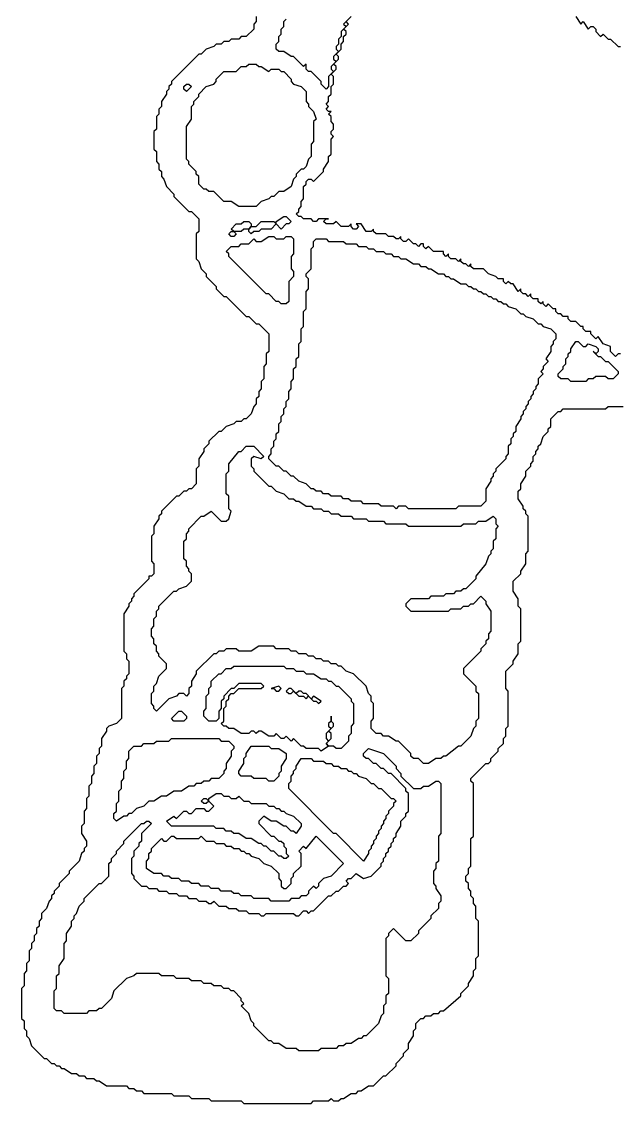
# Model space of a CAD drawing. Header units: millimetres. Extents: x 2 to 58.7, y 4.1 to 84.
# Drawn here: x 2 to 16.51, y 4.42 to 30.67 of the extents above; entities that cross this region are included whole.
import ezdxf

# ---------------------------------------------------------------- set-up
doc = ezdxf.new("R2010")
doc.units = ezdxf.units.MM
doc.layers.add('RAISED_METAL', color=7, linetype='Continuous')

msp = doc.modelspace()

# ---------------------------------------------------------------- linework, layer by layer
at = {"layer": 'RAISED_METAL'}
for points in [[(7.696, 30.788), (7.696, 30.667), (7.636, 30.606), (7.636, 30.485), (7.454, 30.303), (7.333, 30.303), (7.272, 30.242), (7.09, 30.242), (7.03, 30.182), (6.909, 30.182), (6.848, 30.121), (6.727, 30.121), (6.666, 30.061), (6.484, 30), (6.363, 29.879), (6.303, 29.879), (5.636, 29.212), (5.636, 29.152), (5.575, 29.091), (5.575, 29.03), (5.515, 28.97), (5.515, 28.909), (5.394, 28.727), (5.394, 28.606), (5.333, 28.545), (5.333, 28.424), (5.272, 28.364), (5.272, 28.061), (5.212, 28), (5.212, 27.576), (5.272, 27.515), (5.272, 27.273), (5.333, 27.212), (5.333, 27.091), (5.394, 27.03), (5.394, 26.909), (5.454, 26.848), (5.515, 26.667), (5.697, 26.485), (5.697, 26.424), (6.06, 26.061), (6.121, 26.061), (6.303, 25.879), (6.303, 25.576), (6.242, 25.515), (6.242, 24.909), (6.303, 24.848), (6.363, 24.667), (6.484, 24.545), (6.484, 24.485), (6.727, 24.242), (6.727, 24.182), (6.909, 24), (6.969, 24), (7.454, 23.515), (7.515, 23.515), (7.696, 23.333), (7.757, 23.333), (7.999, 23.091), (7.999, 22.667), (7.939, 22.606), (7.939, 22.364), (7.878, 22.303), (7.878, 22), (7.818, 21.939), (7.818, 21.758), (7.757, 21.697), (7.757, 21.576), (7.696, 21.515), (7.696, 21.394), (7.636, 21.333), (7.575, 21.152), (7.454, 21.03), (7.393, 21.03), (7.333, 20.97), (7.212, 20.97), (7.151, 20.909), (6.969, 20.848), (6.848, 20.727), (6.787, 20.727), (6.545, 20.485), (6.545, 20.424), (6.424, 20.303), (6.424, 20.242), (6.303, 20.061), (6.303, 19.879), (6.242, 19.818), (6.242, 19.455), (6.121, 19.333), (6.06, 19.333), (6, 19.273), (5.939, 19.273), (5.818, 19.152), (5.757, 19.152), (5.394, 18.788), (5.394, 18.727), (5.333, 18.667), (5.333, 18.606), (5.212, 18.424), (5.212, 18.242), (5.151, 18.182), (5.151, 17.576), (5.212, 17.515), (5.212, 17.273), (5.151, 17.212), (5.091, 17.212), (5.091, 17.152), (4.727, 16.788), (4.727, 16.727), (4.666, 16.667), (4.666, 16.606), (4.606, 16.545), (4.606, 16.485), (4.485, 16.303), (4.485, 15.394), (4.545, 15.333), (4.545, 15.212), (4.606, 15.152), (4.606, 14.848), (4.545, 14.788), (4.545, 14.727), (4.485, 14.667), (4.485, 14.545), (4.424, 14.485), (4.424, 13.758), (4.303, 13.636), (4.121, 13.576), (4.06, 13.515), (4.06, 13.455), (3.939, 13.273), (3.939, 13.091), (3.879, 13.03), (3.879, 12.909), (3.818, 12.848), (3.818, 12.667), (3.757, 12.606), (3.757, 12.424), (3.697, 12.364), (3.697, 12.182), (3.636, 12.121), (3.636, 11.879), (3.576, 11.818), (3.576, 11.576), (3.515, 11.515), (3.515, 11.212), (3.454, 11.152), (3.454, 10.97), (3.576, 10.788), (3.576, 10.667), (3.515, 10.606), (3.515, 10.545), (3.454, 10.485), (3.394, 10.303), (3.151, 10.061), (3.151, 10), (2.909, 9.758), (2.909, 9.697), (2.788, 9.576), (2.788, 9.515), (2.727, 9.455), (2.727, 9.394), (2.667, 9.333), (2.606, 9.152), (2.485, 9.03), (2.485, 8.909), (2.424, 8.848), (2.424, 8.727), (2.364, 8.667), (2.364, 8.545), (2.303, 8.485), (2.303, 8.364), (2.243, 8.303), (2.243, 8.182), (2.182, 8.121), (2.182, 7.879), (2.121, 7.818), (2.121, 7.636), (2.061, 7.576), (2.061, 7.273), (2, 7.212), (2, 6.485), (2.061, 6.424), (2.061, 6.242), (2.121, 6.182), (2.121, 6.061), (2.182, 6), (2.243, 5.818), (2.546, 5.515), (2.606, 5.515), (2.727, 5.394), (2.788, 5.394), (2.849, 5.333), (2.909, 5.333), (2.97, 5.273), (3.03, 5.273), (3.212, 5.152), (3.333, 5.152), (3.394, 5.091), (3.515, 5.091), (3.576, 5.03), (3.757, 5.03), (3.818, 4.97), (3.879, 4.97), (4.06, 4.848), (4.545, 4.848), (4.606, 4.788), (4.727, 4.788), (4.788, 4.727), (4.909, 4.727), (4.969, 4.667), (5.636, 4.667), (5.697, 4.606), (6.06, 4.606), (6.121, 4.545), (6.545, 4.545), (6.606, 4.485), (7.333, 4.485), (7.393, 4.424), (9.03, 4.424), (9.09, 4.485), (9.454, 4.485), (9.514, 4.545), (9.575, 4.485), (9.696, 4.485), (9.757, 4.545), (9.817, 4.545), (9.999, 4.667), (10.12, 4.667), (10.181, 4.727), (10.241, 4.727), (10.423, 4.848), (10.544, 4.848), (10.787, 5.091), (10.847, 5.091), (11.09, 5.333), (11.09, 5.394), (11.272, 5.576), (11.272, 5.636), (11.393, 5.758), (11.393, 5.879), (11.514, 6.061), (11.514, 6.182), (11.575, 6.242), (11.575, 6.364), (11.696, 6.485), (11.756, 6.485), (11.817, 6.545), (11.938, 6.545), (11.999, 6.606), (12.12, 6.606), (12.181, 6.667), (12.241, 6.667), (12.665, 7.03), (12.665, 7.091), (12.847, 7.273), (12.847, 7.333), (12.968, 7.515), (12.968, 7.636), (13.029, 7.697), (13.029, 7.939), (13.09, 8), (13.09, 8.848), (13.029, 8.909), (13.029, 9.212), (12.968, 9.273), (12.968, 9.394), (12.908, 9.455), (12.908, 9.576), (12.847, 9.636), (12.847, 9.758), (12.787, 9.818), (12.787, 9.939), (12.847, 10), (12.847, 10.121), (12.908, 10.182), (12.908, 10.848), (12.968, 10.909), (12.968, 12.182), (12.908, 12.242), (12.908, 12.303), (13.271, 12.667), (13.332, 12.667), (13.393, 12.727), (13.393, 12.788), (13.574, 12.97), (13.574, 13.03), (13.696, 13.152), (13.696, 13.273), (13.756, 13.333), (13.756, 13.515), (13.817, 13.576), (13.817, 14.424), (13.756, 14.485), (13.756, 14.909), (13.938, 15.091), (13.938, 15.152), (14.059, 15.333), (14.059, 15.576), (14.12, 15.636), (14.12, 16.424), (14.059, 16.485), (14.059, 16.667), (13.938, 16.848), (13.938, 17.091), (14.12, 17.273), (14.12, 17.333), (14.241, 17.515), (14.241, 17.758), (14.302, 17.818), (14.302, 18.667), (14.241, 18.727), (14.241, 18.788), (14.18, 18.848), (14.18, 18.909), (14.059, 19.091), (14.059, 19.273), (14.12, 19.333), (14.12, 19.455), (14.241, 19.636), (14.241, 19.758), (14.362, 19.879), (14.362, 19.939), (14.423, 20), (14.423, 20.121), (14.483, 20.182), (14.483, 20.242), (14.544, 20.303), (14.544, 20.364), (14.605, 20.424), (14.665, 20.606), (14.786, 20.727), (14.786, 20.788), (14.847, 20.848), (14.847, 21.03), (15.029, 21.212), (15.089, 21.212), (15.15, 21.273), (16.18, 21.273), (16.241, 21.333), (16.604, 21.333)], [(9.939, 30.727), (9.817, 30.606), (9.878, 30.545), (9.757, 30.424), (9.757, 30.303), (9.696, 30.242), (9.696, 30.121), (9.636, 30.061), (9.636, 30), (9.696, 29.939), (9.575, 29.818), (9.575, 29.758), (9.636, 29.697), (9.514, 29.576), (9.514, 29.515), (9.575, 29.455), (9.454, 29.333), (9.454, 29.091), (9.393, 29.03), (9.272, 29.152), (9.272, 29.212), (9.03, 29.455), (8.969, 29.455), (8.908, 29.515), (8.908, 29.636), (8.848, 29.576), (8.605, 29.818), (8.545, 29.818), (8.363, 29.939), (8.242, 29.939), (8.181, 30), (8.181, 30.121), (8.242, 30.182), (8.242, 30.303), (8.302, 30.364), (8.302, 30.485), (8.363, 30.545), (8.363, 30.667), (8.424, 30.727)], [(16.544, 22.606), (16.483, 22.606), (16.423, 22.545), (16.301, 22.667), (16.301, 22.788), (16.12, 22.848), (15.998, 23.03), (15.938, 22.97), (15.817, 23.091), (15.817, 23.152), (15.695, 23.152), (15.635, 23.212), (15.635, 23.273), (15.574, 23.273), (15.453, 23.394), (15.332, 23.394), (15.271, 23.455), (15.271, 23.515), (15.15, 23.515), (15.089, 23.576), (15.029, 23.576), (14.968, 23.636), (14.968, 23.697), (14.908, 23.697), (14.786, 23.818), (14.726, 23.758), (14.665, 23.818), (14.665, 23.879), (14.605, 23.818), (14.544, 23.879), (14.544, 23.939), (14.423, 23.939), (14.362, 24), (14.362, 24.061), (14.302, 24), (14.241, 24.061), (14.18, 24.061), (14.12, 24.121), (14.12, 24.182), (14.059, 24.121), (13.938, 24.303), (13.877, 24.303), (13.817, 24.364), (13.756, 24.303), (13.696, 24.364), (13.696, 24.424), (13.574, 24.424), (13.514, 24.485), (13.332, 24.545), (13.211, 24.667), (12.968, 24.667), (12.908, 24.727), (12.908, 24.788), (12.847, 24.727), (12.787, 24.788), (12.726, 24.788), (12.665, 24.848), (12.665, 24.909), (12.605, 24.848), (12.544, 24.909), (12.423, 24.909), (12.362, 24.97), (12.362, 25.03), (12.302, 24.97), (12.241, 25.03), (12.241, 25.091), (11.999, 25.091), (11.878, 25.212), (11.817, 25.152), (11.756, 25.212), (11.756, 25.273), (11.696, 25.273), (11.635, 25.212), (11.575, 25.273), (11.514, 25.273), (11.393, 25.394), (11.332, 25.333), (11.272, 25.333), (11.211, 25.394), (11.211, 25.455), (11.15, 25.394), (11.09, 25.394), (11.029, 25.455), (10.908, 25.455), (10.847, 25.515), (10.605, 25.515), (10.544, 25.576), (10.544, 25.636), (10.484, 25.576), (10.363, 25.576), (10.241, 25.758), (10.12, 25.758), (10.181, 25.697), (10.12, 25.636), (10.06, 25.636), (9.999, 25.697), (9.999, 25.758), (9.939, 25.697), (9.757, 25.697), (9.636, 25.818), (9.575, 25.758), (9.393, 25.758), (9.333, 25.818), (9.393, 25.879), (9.454, 25.879), (9.211, 25.879), (9.151, 25.818), (9.09, 25.818), (9.03, 25.879), (8.848, 25.879), (8.787, 25.939), (8.727, 25.939), (8.666, 26), (8.727, 26.061), (8.727, 26.121), (8.787, 26.182), (8.787, 26.303), (8.848, 26.364), (8.848, 26.667), (8.908, 26.727), (8.908, 26.788), (8.969, 26.848), (9.03, 26.848), (9.09, 26.788), (9.333, 27.03), (9.333, 27.091), (9.454, 27.273), (9.454, 27.394), (9.514, 27.455), (9.514, 27.818), (9.575, 27.879), (9.514, 27.939), (9.514, 28), (9.575, 28.061), (9.575, 28.182), (9.514, 28.242), (9.514, 28.364), (9.454, 28.424), (9.514, 28.485), (9.454, 28.485), (9.393, 28.545), (9.454, 28.606), (9.393, 28.667), (9.454, 28.727), (9.454, 28.848), (9.514, 28.909), (9.514, 29.091), (9.575, 29.152), (9.575, 29.333), (9.514, 29.394), (9.636, 29.515), (9.636, 29.576), (9.575, 29.636), (9.696, 29.758), (9.696, 29.818), (9.636, 29.879), (9.757, 30), (9.757, 30.121), (9.817, 30.182), (9.817, 30.303), (9.878, 30.364), (9.878, 30.424), (9.817, 30.485), (9.939, 30.606), (9.878, 30.667), (9.999, 30.788)], [(15.453, 30.788), (15.574, 30.606), (15.635, 30.667), (15.756, 30.485), (15.817, 30.545), (15.877, 30.545), (15.938, 30.485), (15.938, 30.424), (16.059, 30.303), (16.12, 30.364), (16.241, 30.242), (16.301, 30.242), (16.483, 30.061), (16.544, 30.061)]]:
    msp.add_lwpolyline(points, dxfattribs=at)
for points in [[(7.515, 29.636), (7.696, 29.636), (7.757, 29.576), (7.818, 29.576), (7.999, 29.455), (8.06, 29.515), (8.242, 29.515), (8.302, 29.455), (8.363, 29.455), (8.545, 29.273), (8.545, 29.212), (8.605, 29.152), (8.787, 29.091), (8.908, 28.97), (8.908, 28.727), (8.969, 28.667), (8.969, 28.606), (9.09, 28.485), (9.151, 28.303), (9.09, 28.242), (9.09, 27.758), (9.03, 27.697), (9.03, 27.394), (8.969, 27.333), (8.908, 27.152), (8.848, 27.091), (8.787, 27.091), (8.666, 26.97), (8.666, 26.909), (8.605, 26.848), (8.545, 26.667), (8.363, 26.545), (8.242, 26.545), (8.121, 26.424), (8.06, 26.424), (7.999, 26.364), (7.818, 26.303), (7.696, 26.182), (7.272, 26.182), (7.09, 26.303), (6.909, 26.303), (6.666, 26.545), (6.545, 26.545), (6.484, 26.606), (6.424, 26.606), (6.303, 26.727), (6.303, 26.909), (6.242, 26.97), (6.242, 27.03), (6.06, 27.212), (6.06, 27.273), (6, 27.333), (6, 28.121), (6.121, 28.303), (6.121, 28.606), (6.181, 28.667), (6.181, 28.727), (6.303, 28.848), (6.303, 28.909), (6.484, 29.091), (6.666, 29.152), (6.727, 29.212), (6.727, 29.273), (6.909, 29.455), (7.212, 29.455), (7.333, 29.576), (7.454, 29.576)], [(5.939, 29.03), (5.939, 29.091), (6, 29.152), (6.06, 29.152), (6.121, 29.091), (6, 28.97)], [(7.575, 25.758), (7.575, 25.697), (7.515, 25.636), (7.393, 25.636), (7.333, 25.576), (7.151, 25.576), (7.09, 25.636), (7.212, 25.758), (7.333, 25.758), (7.393, 25.818), (7.515, 25.818)], [(7.515, 25.576), (7.515, 25.636), (7.575, 25.697), (7.696, 25.697), (7.818, 25.818), (8.121, 25.818), (8.181, 25.758), (8.06, 25.636), (7.818, 25.636), (7.757, 25.576), (7.636, 25.576), (7.575, 25.515)], [(8.181, 25.758), (8.181, 25.818), (8.363, 25.939), (8.424, 25.939), (8.545, 25.818), (8.484, 25.758), (8.424, 25.758), (8.302, 25.636)], [(7.03, 25.515), (7.09, 25.576), (7.151, 25.576), (7.212, 25.515), (7.151, 25.455), (7.09, 25.455)], [(6.969, 25.091), (7.09, 25.212), (7.272, 25.212), (7.333, 25.273), (7.515, 25.273), (7.636, 25.394), (7.696, 25.333), (7.818, 25.333), (7.999, 25.455), (8.121, 25.455), (8.181, 25.394), (8.363, 25.394), (8.424, 25.455), (8.545, 25.455), (8.605, 25.394), (8.605, 25.03), (8.545, 24.97), (8.545, 24.667), (8.605, 24.606), (8.605, 24.485), (8.484, 24.364), (8.484, 23.879), (8.424, 23.818), (8.302, 23.818), (8.242, 23.879), (8.181, 23.879), (7.999, 24.061), (7.939, 24.061), (7.03, 24.97), (7.03, 25.03)], [(9.151, 25.394), (9.393, 25.394), (9.454, 25.333), (9.817, 25.333), (9.878, 25.273), (10.12, 25.273), (10.181, 25.212), (10.363, 25.212), (10.423, 25.152), (10.544, 25.152), (10.605, 25.091), (10.787, 25.091), (10.847, 25.03), (10.969, 25.03), (11.029, 24.97), (11.15, 24.97), (11.211, 24.909), (11.332, 24.909), (11.514, 24.788), (11.635, 24.788), (11.696, 24.727), (11.817, 24.727), (11.878, 24.667), (11.938, 24.667), (12.12, 24.545), (12.241, 24.545), (12.302, 24.485), (12.362, 24.485), (12.423, 24.424), (12.484, 24.424), (12.665, 24.303), (12.787, 24.303), (12.847, 24.242), (12.908, 24.242), (12.968, 24.182), (13.029, 24.182), (13.09, 24.121), (13.15, 24.121), (13.211, 24.061), (13.271, 24.061), (13.332, 24), (13.393, 24), (13.453, 23.939), (13.514, 23.939), (13.574, 23.879), (13.635, 23.879), (13.696, 23.818), (13.756, 23.818), (13.817, 23.758), (13.999, 23.697), (14.12, 23.576), (14.18, 23.576), (14.241, 23.515), (14.423, 23.455), (14.544, 23.333), (14.605, 23.333), (14.665, 23.273), (14.847, 23.212), (14.968, 23.091), (14.968, 22.97), (14.908, 22.909), (14.908, 22.848), (14.847, 22.788), (14.847, 22.667), (14.726, 22.485), (14.786, 22.424), (14.665, 22.303), (14.665, 22.242), (14.605, 22.182), (14.665, 22.121), (14.544, 22), (14.544, 21.879), (14.483, 21.818), (14.483, 21.758), (14.423, 21.697), (14.423, 21.636), (14.362, 21.576), (14.362, 21.515), (14.302, 21.455), (14.302, 21.394), (14.241, 21.333), (14.241, 21.273), (14.18, 21.212), (14.18, 21.152), (14.12, 21.091), (14.12, 21.03), (13.999, 20.848), (13.999, 20.727), (13.938, 20.667), (13.938, 20.606), (13.877, 20.545), (13.877, 20.424), (13.817, 20.364), (13.817, 20.182), (13.756, 20.121), (13.756, 20.061), (13.514, 19.818), (13.514, 19.758), (13.453, 19.697), (13.453, 19.636), (13.393, 19.576), (13.393, 19.515), (13.271, 19.333), (13.271, 19.03), (13.15, 18.909), (12.605, 18.909), (12.544, 18.848), (11.393, 18.848), (11.332, 18.909), (11.15, 18.909), (11.09, 18.848), (11.029, 18.909), (10.726, 18.909), (10.666, 18.97), (10.302, 18.97), (10.241, 19.03), (9.999, 19.03), (9.939, 19.091), (9.817, 19.091), (9.757, 19.152), (9.514, 19.152), (9.454, 19.212), (9.333, 19.212), (9.272, 19.273), (9.151, 19.273), (9.09, 19.333), (9.03, 19.333), (8.908, 19.455), (8.727, 19.515), (8.605, 19.636), (8.545, 19.636), (8.424, 19.758), (8.363, 19.758), (8.242, 19.879), (8.181, 19.879), (7.999, 20.061), (7.999, 20.121), (8.06, 20.182), (8.06, 20.303), (8.121, 20.364), (8.121, 20.485), (8.181, 20.545), (8.181, 20.667), (8.242, 20.727), (8.242, 20.909), (8.302, 20.97), (8.302, 21.091), (8.363, 21.152), (8.363, 21.273), (8.424, 21.333), (8.424, 21.455), (8.484, 21.515), (8.484, 21.697), (8.545, 21.758), (8.545, 21.939), (8.605, 22), (8.605, 22.242), (8.666, 22.303), (8.666, 22.485), (8.727, 22.545), (8.727, 22.848), (8.787, 22.909), (8.787, 23.212), (8.848, 23.273), (8.848, 23.636), (8.908, 23.697), (8.908, 24.121), (8.969, 24.182), (8.969, 24.424), (8.908, 24.485), (8.908, 24.545), (9.03, 24.667), (9.03, 25.152), (9.09, 25.212), (9.09, 25.333)], [(15.029, 22.061), (15.029, 22.121), (15.15, 22.242), (15.15, 22.303), (15.211, 22.364), (15.211, 22.485), (15.271, 22.545), (15.271, 22.606), (15.332, 22.667), (15.332, 22.727), (15.453, 22.909), (15.514, 22.909), (15.635, 22.788), (15.695, 22.788), (15.756, 22.848), (15.938, 22.788), (15.998, 22.727), (15.998, 22.667), (15.938, 22.606), (15.877, 22.667), (15.998, 22.545), (16.059, 22.545), (16.18, 22.424), (16.241, 22.424), (16.483, 22.182), (16.483, 22.121), (16.362, 22), (16.241, 22), (16.18, 22.061), (15.938, 22.061), (15.877, 22), (15.756, 22), (15.695, 21.939), (15.332, 21.939), (15.271, 22), (15.089, 22)], [(7.272, 20.242), (7.333, 20.242), (7.454, 20.364), (7.636, 20.364), (7.878, 20.121), (7.818, 20.061), (7.636, 20.121), (7.575, 20.061), (7.575, 19.879), (7.636, 19.818), (7.636, 19.758), (7.999, 19.394), (8.06, 19.394), (8.181, 19.273), (8.363, 19.212), (8.484, 19.091), (8.605, 19.091), (8.666, 19.03), (8.727, 19.03), (8.908, 18.909), (9.03, 18.909), (9.09, 18.848), (9.272, 18.848), (9.333, 18.788), (9.454, 18.788), (9.514, 18.727), (9.696, 18.727), (9.757, 18.667), (9.999, 18.667), (10.06, 18.606), (10.363, 18.606), (10.423, 18.545), (10.787, 18.545), (10.847, 18.485), (11.332, 18.485), (11.393, 18.424), (12.665, 18.424), (12.726, 18.485), (13.029, 18.485), (13.09, 18.545), (13.271, 18.545), (13.453, 18.667), (13.514, 18.606), (13.514, 18.485), (13.574, 18.424), (13.514, 18.364), (13.514, 18.121), (13.453, 18.061), (13.453, 17.879), (13.393, 17.818), (13.393, 17.758), (13.332, 17.697), (13.271, 17.515), (13.029, 17.212), (13.029, 17.152), (12.787, 16.909), (12.726, 16.909), (12.665, 16.848), (12.544, 16.848), (12.484, 16.788), (12.302, 16.788), (12.241, 16.727), (11.938, 16.727), (11.878, 16.667), (11.453, 16.667), (11.332, 16.545), (11.332, 16.485), (11.453, 16.364), (12.362, 16.364), (12.423, 16.424), (12.665, 16.424), (12.726, 16.485), (12.847, 16.485), (12.908, 16.545), (12.968, 16.545), (13.15, 16.727), (13.271, 16.606), (13.271, 16.545), (13.393, 16.364), (13.393, 15.879), (13.332, 15.818), (13.332, 15.697), (13.271, 15.636), (13.271, 15.576), (13.15, 15.455), (13.15, 15.394), (12.726, 14.97), (12.726, 14.848), (13.029, 14.545), (13.029, 14.424), (13.09, 14.364), (13.09, 13.758), (13.029, 13.697), (13.029, 13.576), (12.968, 13.515), (12.908, 13.333), (12.665, 13.091), (12.605, 13.091), (12.302, 12.848), (12.241, 12.848), (12.181, 12.788), (12.059, 12.788), (11.878, 12.667), (11.756, 12.667), (11.635, 12.788), (11.514, 12.788), (11.453, 12.848), (11.453, 12.909), (11.15, 13.212), (11.09, 13.212), (10.908, 13.333), (10.787, 13.333), (10.726, 13.394), (10.605, 13.394), (10.484, 13.515), (10.484, 13.697), (10.544, 13.758), (10.544, 14.121), (10.484, 14.182), (10.484, 14.303), (10.423, 14.364), (10.363, 14.545), (10.06, 14.848), (9.878, 14.909), (9.757, 15.03), (9.696, 15.03), (9.636, 15.091), (9.514, 15.091), (9.454, 15.152), (9.333, 15.152), (9.272, 15.212), (9.151, 15.212), (9.09, 15.273), (8.969, 15.273), (8.908, 15.333), (8.727, 15.333), (8.666, 15.394), (8.545, 15.394), (8.484, 15.455), (8.181, 15.455), (8.121, 15.515), (7.757, 15.515), (7.575, 15.394), (7.272, 15.394), (7.212, 15.455), (6.969, 15.455), (6.909, 15.394), (6.787, 15.394), (6.727, 15.333), (6.666, 15.333), (6.242, 14.909), (6.242, 14.848), (6.121, 14.667), (6.121, 14.545), (6.06, 14.485), (6.06, 14.364), (6, 14.303), (5.939, 14.364), (5.818, 14.364), (5.757, 14.303), (5.575, 14.242), (5.272, 13.939), (5.212, 14), (5.212, 14.061), (5.151, 14.121), (5.151, 14.364), (5.212, 14.424), (5.212, 14.545), (5.272, 14.606), (5.333, 14.788), (5.515, 14.97), (5.515, 15.091), (5.333, 15.273), (5.333, 15.333), (5.272, 15.394), (5.272, 15.515), (5.212, 15.576), (5.212, 15.697), (5.151, 15.758), (5.151, 15.939), (5.212, 16), (5.212, 16.182), (5.272, 16.242), (5.272, 16.364), (5.333, 16.424), (5.333, 16.485), (5.697, 16.848), (5.757, 16.848), (5.818, 16.909), (6, 16.97), (6.121, 17.091), (6.121, 17.273), (6.06, 17.333), (6.06, 17.394), (6, 17.455), (6, 17.576), (5.939, 17.636), (5.939, 18.061), (6, 18.121), (6, 18.242), (6.06, 18.303), (6.06, 18.364), (6.363, 18.667), (6.424, 18.667), (6.606, 18.788), (6.848, 18.545), (6.969, 18.545), (7.03, 18.606), (7.09, 18.788), (7.03, 18.848), (7.03, 19.152), (6.969, 19.212), (6.969, 19.697), (7.03, 19.758), (7.03, 19.939)], [(6.606, 14.667), (6.787, 14.848), (6.848, 14.848), (6.969, 14.97), (7.09, 14.97), (7.151, 15.03), (8.363, 15.03), (8.424, 14.97), (8.605, 14.97), (8.666, 14.909), (8.848, 14.909), (8.908, 14.848), (9.09, 14.848), (9.272, 14.727), (9.393, 14.727), (9.454, 14.667), (9.514, 14.667), (9.636, 14.545), (9.696, 14.545), (9.999, 14.242), (9.999, 14.182), (10.06, 14.121), (10.06, 13.636), (9.999, 13.576), (9.999, 13.394), (9.939, 13.333), (9.939, 13.212), (9.757, 13.03), (9.636, 13.03), (9.575, 13.091), (9.454, 13.091), (9.393, 13.152), (9.514, 13.273), (9.514, 13.394), (9.454, 13.455), (9.575, 13.576), (9.575, 13.636), (9.514, 13.697), (9.514, 13.818), (9.514, 13.697), (9.454, 13.636), (9.454, 13.576), (9.514, 13.515), (9.393, 13.394), (9.393, 13.273), (9.454, 13.212), (9.393, 13.152), (9.454, 13.091), (9.272, 12.97), (9.211, 13.03), (8.908, 13.03), (8.848, 13.091), (8.787, 13.091), (8.605, 13.273), (8.545, 13.212), (8.424, 13.333), (8.363, 13.273), (8.302, 13.273), (8.181, 13.394), (8.121, 13.333), (7.999, 13.333), (7.818, 13.455), (7.757, 13.455), (7.696, 13.394), (7.636, 13.455), (7.575, 13.455), (7.515, 13.394), (7.333, 13.394), (7.151, 13.515), (7.03, 13.515), (6.969, 13.576), (6.909, 13.576), (6.848, 13.636), (6.909, 13.697), (6.909, 14), (6.969, 14.061), (6.969, 14.182), (7.03, 14.242), (7.03, 14.303), (7.09, 14.364), (7.151, 14.364), (7.272, 14.485), (7.818, 14.485), (7.878, 14.545), (7.818, 14.606), (7.272, 14.606), (7.151, 14.485), (7.09, 14.485), (6.909, 14.303), (6.909, 14.242), (6.848, 14.182), (6.848, 14), (6.787, 13.939), (6.787, 13.758), (6.727, 13.697), (6.545, 13.697), (6.424, 13.818), (6.424, 13.939), (6.484, 14), (6.484, 14.303), (6.545, 14.364), (6.545, 14.485), (6.606, 14.545)], [(8.302, 14.485), (8.242, 14.545), (8.06, 14.485), (8.121, 14.485), (8.181, 14.424), (8.242, 14.424)], [(8.424, 14.424), (8.484, 14.364), (8.545, 14.364), (8.605, 14.424), (8.727, 14.303), (8.848, 14.303), (8.908, 14.242), (8.969, 14.303), (9.09, 14.182), (9.151, 14.182), (9.211, 14.121), (9.272, 14.182), (9.09, 14.303), (9.03, 14.242), (8.908, 14.364), (8.848, 14.364), (8.787, 14.424), (8.727, 14.424), (8.666, 14.364), (8.545, 14.485), (8.484, 14.485)], [(5.636, 13.758), (5.818, 13.939), (5.878, 13.939), (6, 13.818), (6, 13.758), (5.939, 13.697), (5.697, 13.697)], [(7.151, 13.091), (7.151, 13.03), (7.09, 12.97), (7.09, 12.848), (6.969, 12.667), (6.969, 12.545), (6.909, 12.485), (6.909, 12.424), (6.787, 12.303), (6.606, 12.303), (6.545, 12.242), (6.424, 12.242), (6.363, 12.182), (6.242, 12.182), (6.181, 12.121), (6.06, 12.121), (5.878, 12), (5.697, 12), (5.515, 11.879), (5.394, 11.879), (5.212, 11.758), (5.091, 11.758), (4.969, 11.636), (4.788, 11.576), (4.666, 11.455), (4.606, 11.455), (4.545, 11.394), (4.485, 11.394), (4.303, 11.273), (4.242, 11.333), (4.242, 11.455), (4.303, 11.515), (4.303, 11.697), (4.363, 11.758), (4.363, 12), (4.424, 12.061), (4.424, 12.242), (4.485, 12.303), (4.485, 12.485), (4.545, 12.545), (4.545, 12.727), (4.606, 12.788), (4.606, 12.97), (4.727, 13.091), (4.909, 13.091), (4.969, 13.152), (5.212, 13.152), (5.272, 13.212), (5.575, 13.212), (5.636, 13.273), (6.787, 13.273), (6.848, 13.212), (7.03, 13.212)], [(12.181, 12.182), (12.181, 10.97), (12.12, 10.909), (12.12, 10.303), (12.059, 10.242), (12.059, 10.121), (11.999, 10.061), (11.999, 9.758), (12.059, 9.697), (12.059, 9.636), (12.181, 9.455), (12.181, 9.333), (12.12, 9.273), (12.12, 9.152), (11.938, 8.97), (11.938, 8.909), (11.635, 8.606), (11.635, 8.545), (11.453, 8.364), (11.332, 8.364), (11.029, 8.667), (10.908, 8.545), (10.908, 8.485), (10.847, 8.424), (10.847, 7.515), (10.908, 7.455), (10.908, 7.091), (10.847, 7.03), (10.847, 6.848), (10.787, 6.788), (10.787, 6.606), (10.726, 6.545), (10.666, 6.364), (10.363, 6.061), (10.302, 6.061), (10.241, 6), (10.181, 6), (9.999, 5.879), (9.878, 5.879), (9.817, 5.818), (9.696, 5.818), (9.636, 5.758), (9.272, 5.758), (9.211, 5.697), (8.727, 5.697), (8.666, 5.758), (8.424, 5.758), (8.242, 5.879), (8.121, 5.879), (8.06, 5.939), (7.999, 5.939), (7.636, 6.303), (7.636, 6.364), (7.575, 6.424), (7.515, 6.606), (7.333, 6.788), (7.393, 6.848), (7.333, 6.909), (7.333, 6.97), (7.151, 7.152), (7.09, 7.152), (7.03, 7.212), (6.909, 7.212), (6.848, 7.273), (6.666, 7.273), (6.606, 7.333), (6.424, 7.333), (6.363, 7.394), (6.121, 7.394), (6.06, 7.455), (5.757, 7.455), (5.697, 7.515), (5.394, 7.515), (5.333, 7.576), (4.788, 7.576), (4.727, 7.515), (4.545, 7.455), (4.242, 7.152), (4.182, 6.97), (3.939, 6.727), (3.879, 6.727), (3.818, 6.667), (3.636, 6.667), (3.576, 6.606), (3.03, 6.606), (2.97, 6.667), (2.849, 6.667), (2.788, 6.727), (2.788, 7.152), (2.849, 7.212), (2.849, 7.515), (2.909, 7.576), (2.909, 7.758), (3.03, 7.939), (3.03, 8.303), (3.091, 8.364), (3.091, 8.545), (3.212, 8.727), (3.212, 8.848), (3.273, 8.909), (3.273, 8.97), (3.333, 9.03), (3.394, 9.212), (3.515, 9.333), (3.515, 9.394), (3.879, 9.758), (3.939, 9.758), (4.121, 9.939), (4.121, 10.242), (4.182, 10.303), (4.182, 10.364), (4.303, 10.485), (4.303, 10.545), (4.485, 10.727), (4.485, 10.788), (4.909, 11.212), (4.969, 11.212), (5.03, 11.273), (5.091, 11.273), (5.151, 11.212), (4.909, 10.97), (4.909, 10.788), (4.848, 10.727), (4.848, 10.667), (4.727, 10.545), (4.727, 10.424), (4.666, 10.364), (4.666, 10), (4.727, 9.939), (4.727, 9.879), (4.909, 9.697), (5.03, 9.697), (5.091, 9.636), (5.272, 9.636), (5.333, 9.576), (5.515, 9.576), (5.575, 9.515), (5.757, 9.515), (5.818, 9.455), (6, 9.455), (6.06, 9.394), (6.242, 9.394), (6.303, 9.333), (6.484, 9.333), (6.545, 9.273), (6.606, 9.273), (6.666, 9.333), (6.787, 9.212), (6.969, 9.212), (7.03, 9.152), (7.212, 9.152), (7.272, 9.091), (7.454, 9.091), (7.515, 9.03), (7.757, 9.03), (7.818, 8.97), (7.878, 8.97), (7.939, 9.03), (8.605, 9.03), (8.666, 8.97), (8.727, 8.97), (8.848, 9.091), (8.908, 9.091), (8.969, 9.03), (9.03, 9.091), (9.09, 9.091), (9.454, 9.455), (9.514, 9.455), (9.636, 9.576), (9.696, 9.576), (9.817, 9.697), (9.878, 9.697), (9.939, 9.758), (9.878, 9.818), (9.939, 9.879), (9.999, 9.879), (10.12, 10), (10.302, 9.879), (10.484, 9.939), (10.726, 10.182), (10.726, 10.242), (10.787, 10.303), (10.787, 10.364), (10.847, 10.424), (10.847, 10.485), (10.908, 10.545), (10.908, 10.606), (10.969, 10.667), (10.969, 10.727), (11.029, 10.788), (11.029, 10.848), (11.09, 10.909), (11.09, 10.97), (11.211, 11.152), (11.211, 11.273), (11.332, 11.394), (11.332, 11.455), (11.393, 11.515), (11.393, 11.939), (11.332, 12), (11.332, 12.061), (10.969, 12.424), (10.908, 12.424), (10.787, 12.545), (10.726, 12.545), (10.605, 12.667), (10.544, 12.667), (10.423, 12.788), (10.363, 12.788), (10.302, 12.848), (10.302, 12.909), (10.423, 13.03), (10.787, 12.909), (11.09, 12.606), (11.09, 12.545), (11.211, 12.424), (11.211, 12.364), (11.514, 12.061), (11.696, 12.061), (11.756, 12.121), (11.878, 12.121), (12.059, 12.242), (12.12, 12.242)], [(7.575, 13.091), (7.999, 13.091), (8.06, 13.03), (8.242, 13.03), (8.424, 12.909), (8.424, 12.788), (8.302, 12.606), (8.302, 12.485), (8.242, 12.424), (8.242, 12.364), (8.121, 12.242), (7.999, 12.242), (7.939, 12.303), (7.636, 12.303), (7.575, 12.364), (7.333, 12.364), (7.272, 12.424), (7.272, 12.485), (7.393, 12.667), (7.393, 12.788), (7.454, 12.848), (7.454, 12.909)], [(8.787, 12.788), (9.03, 12.788), (9.09, 12.727), (9.333, 12.727), (9.393, 12.667), (9.514, 12.667), (9.575, 12.606), (9.696, 12.606), (9.757, 12.545), (9.878, 12.545), (9.939, 12.485), (9.999, 12.485), (10.06, 12.424), (10.12, 12.424), (10.181, 12.364), (10.363, 12.303), (10.484, 12.182), (10.544, 12.182), (10.666, 12.061), (10.726, 12.061), (10.969, 11.818), (11.029, 11.818), (11.09, 11.758), (11.029, 11.697), (11.029, 11.636), (10.908, 11.515), (10.908, 11.455), (10.847, 11.394), (10.847, 11.333), (10.787, 11.273), (10.787, 11.212), (10.726, 11.152), (10.726, 11.091), (10.666, 11.03), (10.666, 10.97), (10.605, 10.909), (10.605, 10.848), (10.544, 10.788), (10.544, 10.727), (10.484, 10.667), (10.484, 10.606), (10.423, 10.545), (10.423, 10.485), (10.302, 10.303), (9.636, 10.97), (9.575, 10.97), (8.484, 12.061), (8.484, 12.182), (8.545, 12.242), (8.545, 12.364), (8.605, 12.424), (8.605, 12.485), (8.666, 12.545), (8.666, 12.606)], [(5.515, 11.273), (5.697, 11.394), (5.757, 11.333), (5.939, 11.515), (6, 11.515), (6.06, 11.455), (6.121, 11.455), (6.242, 11.576), (6.424, 11.576), (6.484, 11.515), (6.545, 11.515), (6.666, 11.636), (6.545, 11.758), (6.545, 11.818), (6.727, 11.939), (6.848, 11.939), (6.909, 11.879), (7.03, 11.879), (7.09, 11.818), (7.212, 11.818), (7.272, 11.879), (7.393, 11.758), (7.515, 11.758), (7.575, 11.697), (7.939, 11.697), (7.999, 11.636), (8.121, 11.636), (8.181, 11.576), (8.242, 11.576), (8.302, 11.515), (8.363, 11.515), (8.424, 11.455), (8.605, 11.394), (8.787, 11.212), (8.787, 11.152), (8.666, 10.97), (8.605, 11.03), (8.545, 11.03), (8.424, 11.152), (8.363, 11.152), (8.181, 11.273), (8.06, 11.273), (7.878, 11.394), (7.757, 11.273), (7.757, 11.212), (8.06, 10.909), (8.121, 10.909), (8.242, 10.788), (8.302, 10.788), (8.363, 10.727), (8.363, 10.667), (8.424, 10.606), (8.424, 10.485), (8.484, 10.424), (8.424, 10.364), (8.363, 10.364), (8.302, 10.424), (8.242, 10.424), (8.121, 10.545), (8.06, 10.545), (7.939, 10.667), (7.878, 10.667), (7.818, 10.727), (7.757, 10.727), (7.575, 10.848), (7.454, 10.848), (7.272, 10.97), (7.151, 10.97), (7.09, 11.03), (6.969, 11.03), (6.909, 11.091), (6.727, 11.091), (6.666, 11.152), (5.636, 11.152)], [(6.363, 11.758), (6.424, 11.818), (6.484, 11.818), (6.545, 11.758), (6.484, 11.697), (6.424, 11.697)], [(5.03, 10.121), (5.03, 10.303), (5.091, 10.364), (5.091, 10.485), (5.151, 10.545), (5.151, 10.606), (5.394, 10.848), (5.454, 10.788), (5.515, 10.788), (5.636, 10.909), (5.697, 10.909), (5.757, 10.848), (6.303, 10.848), (6.363, 10.909), (6.484, 10.788), (6.666, 10.788), (6.727, 10.727), (6.909, 10.727), (6.969, 10.667), (7.09, 10.667), (7.151, 10.606), (7.272, 10.606), (7.333, 10.545), (7.393, 10.545), (7.454, 10.485), (7.515, 10.485), (7.575, 10.424), (7.757, 10.364), (7.878, 10.242), (8.06, 10.182), (8.242, 10), (8.242, 9.879), (8.302, 9.818), (8.302, 9.697), (8.363, 9.636), (8.424, 9.636), (8.545, 9.758), (8.545, 9.879), (8.605, 9.939), (8.605, 10), (8.787, 10.182), (8.787, 10.485), (8.727, 10.545), (8.848, 10.667), (8.908, 10.606), (9.151, 10.909), (9.817, 10.242), (9.514, 9.939), (9.333, 9.879), (9.211, 9.758), (9.211, 9.697), (9.151, 9.636), (9.09, 9.697), (8.969, 9.576), (8.969, 9.515), (8.908, 9.455), (8.787, 9.455), (8.727, 9.394), (8.545, 9.394), (8.484, 9.333), (8.06, 9.333), (7.999, 9.394), (7.636, 9.394), (7.575, 9.455), (7.333, 9.455), (7.272, 9.515), (7.151, 9.515), (7.09, 9.576), (6.848, 9.576), (6.787, 9.636), (6.606, 9.636), (6.545, 9.697), (6.363, 9.697), (6.303, 9.758), (6.121, 9.758), (6.06, 9.818), (5.878, 9.818), (5.818, 9.879), (5.636, 9.879), (5.575, 9.939), (5.454, 9.939), (5.394, 10), (5.212, 10)]]:
    msp.add_lwpolyline(points, close=True, dxfattribs=at)

doc.saveas('drawing.dxf')
